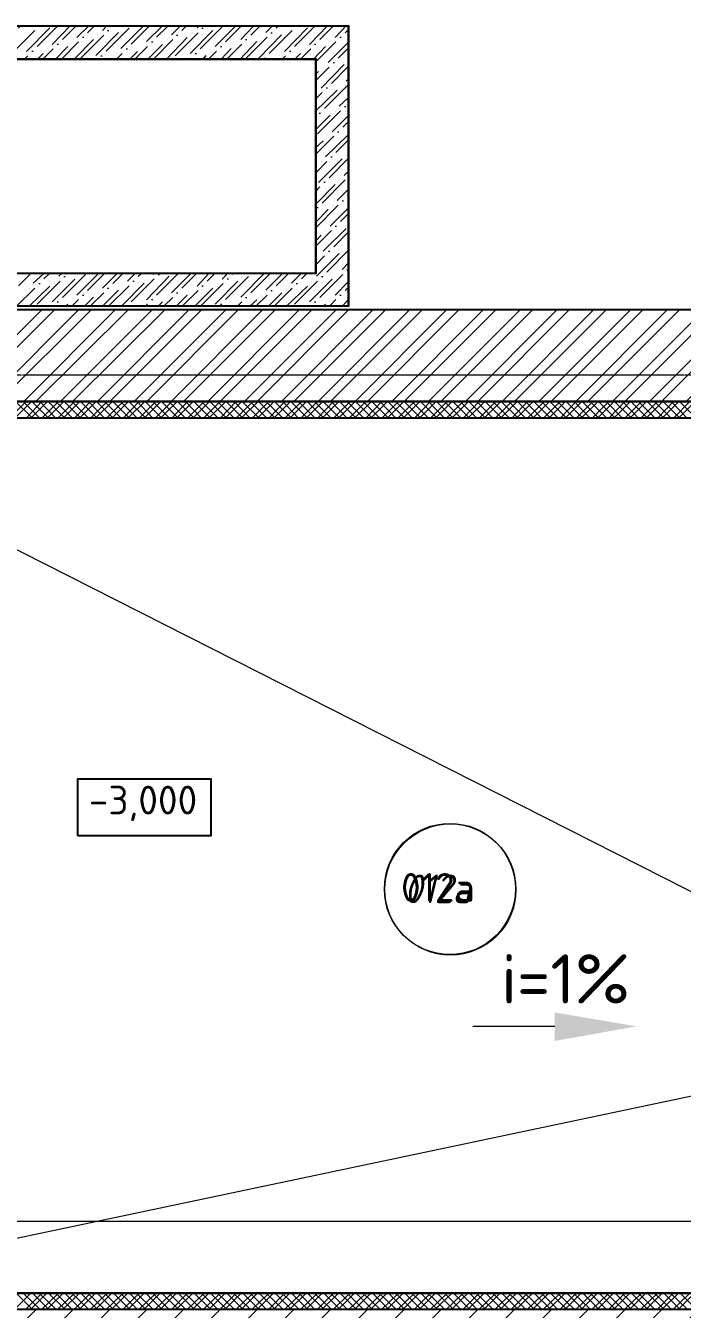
# Model space of a CAD drawing. Header units: millimetres. Extents: x -10178924 to 11692288, y -947381 to 58396.
# Drawn here: x 725809 to 729816, y -786489 to -778661 of the extents above; entities that cross this region are included whole.
import ezdxf

# ---------------------------------------------------------------- set-up
doc = ezdxf.new("R2010")
doc.units = ezdxf.units.MM
doc.linetypes.add('осевая', pattern=[50.8, 31.75, -6.35, 6.35, -6.35])
for name, color, linetype, lineweight in [('PDF _0', 7, 'Continuous', 9), ('PDF _Разрезы', 7, 'Continuous', 9), ('PDF _Текст', 7, 'Continuous', 5), ('Отделка СТЕН', 6, 'Continuous', 13), ('Размеры осевые', 153, 'Continuous', 9), ('Стены.1', 7, 'Continuous', 25), ('ШТРИХОВКА', 252, 'Continuous', 15)]:
    doc.layers.add(name, color=color, linetype=linetype, lineweight=lineweight)
for name, color, linetype in [('PDF _PDF _Марки помещений', 5, 'Continuous'), ('PDF _PDF _Разрезы', 7, 'Continuous'), ('PDF _Марки помещений', 5, 'Continuous'), ('PDF _Отделка СТЕН', 6, 'Continuous'), ('PDF _Стены внутр.1', 7, 'Continuous'), ('PDF _Стены.1', 7, 'Continuous'), ('Стены внутр.1', 7, 'Continuous')]:
    doc.layers.add(name, color=color, linetype=linetype)
for name, color, linetype, true_color in [('PDF _Отметки', 7, 'Continuous', 0x7f9fff), ('PDF _Размеры осевые', 7, 'Continuous', 0x5d6970), ('PDF _штриховка', 7, 'Continuous', 0x95834a)]:
    doc.layers.add(name, color=color, linetype=linetype, true_color=true_color)
doc.styles.add('ISOCPEUR', font='isocpeui.ttf', dxfattribs={"width": 0.9})
doc.styles.add('PDF ISOCPEUR', font='isocpeur.ttf')
doc.styles.add('НТМ', font='isocpeur.ttf')
pattern_1 = [(45, (-17446.33, 108538.816), (-49.39141, 49.39141), []), (135, (-17446.33, 108538.816), (-49.39141, -49.39141), [])]

# ---------------------------------------------------------------- blocks, each defined once
blk = doc.blocks.new('A$C5282721b')
at = {"lineweight": 0, "true_color": 0x000000, "transparency": 33554687}
h = blk.add_hatch(dxfattribs=at)
h.set_pattern_fill('ANSI36', color=18, scale=25)
h.set_pattern_definition([(45, (-72691.17, 279085.83), (42.09495, 154.348152), [198.4375, -39.6875, 0, -39.6875])])
h.paths.add_polyline_path([(5419.328, 2128.057), (1819.923, 2128.057), (1819.923, 418.057), (5420.328, 418.057)])
h.paths.add_polyline_path([(5219.328, 1928.057), (5220.328, 618.057), (2020.923, 618.057), (2019.923, 1928.057)], flags=16)
at = {"layer": 'Отделка СТЕН', "true_color": 0x000000, "transparency": 33554687}
h = blk.add_hatch(dxfattribs=at)
h.set_pattern_fill('ANSI37', color=18, scale=22)
h.set_pattern_definition(pattern_1)
h.paths.add_polyline_path([(9286.923, -261.943), (9286.923, -1261.943), (9386.923, -1261.943), (9386.923, -161.943), (1806.923, -161.943), (1806.923, -261.943)])
h = blk.add_hatch(dxfattribs=at)
h.set_pattern_fill('ANSI37', color=18, scale=22)
h.set_pattern_definition(pattern_1)
h.paths.add_polyline_path([(8216.779, -5598.72), (1806.923, -5598.72), (1806.923, -5698.72), (8216.705, -5698.72)])
at = {"layer": 'ШТРИХОВКА', "ltscale": 100, "true_color": 0x000000, "transparency": 33554687}
h = blk.add_hatch(dxfattribs=at)
h.set_pattern_fill('ANSI31', color=18, scale=50)
h.set_pattern_definition([(45, (-79853.19, 25128.16), (-112.2532, 112.2532), [])])
h.paths.add_polyline_path([(23461.119, -5698.72), (20726.119, -5698.72), (20726.119, -6098.72), (23461.119, -6098.72), (23461.119, -6515.547), (23861.119, -6515.547), (23861.119, -5328.486), (23461.119, -5328.486)], flags=17)
h.paths.add_polyline_path([(17846.22, -11596.906), (8196.095, -11596.906), (8096.091, -11596.906), (5081.5, -11596.906), (5081.5, -12156.906), (17846.22, -12156.906), (17846.22, -11876.906)], flags=17)
h.paths.add_polyline_path([(8216.705, -5698.72), (8216.779, -6098.72), (19406.923, -6098.72), (19406.923, -5698.72)], flags=16)
h.paths.add_polyline_path([(4011.5, -12156.906), (4011.5, -11596.906), (86.923, -11596.906), (86.923, -9009.38), (86.923, -8929.368), (86.923, -6098.72), (3721.276, -6098.72), (3801.387, -6098.72), (9286.442, -6098.72), (9286.779, -5698.72), (86.923, -5698.72), (86.923, -161.943), (23461.119, -161.943), (23461.119, -4567.801), (23861.119, -4567.801), (23861.119, -3119.021), (23861.119, -2969.021), (23861.119, -161.943), (24472.507, -161.943), (29133.626, -161.943), (29283.626, -161.943), (29940.503, -161.943), (29940.503, 398.057), (-473.077, 398.057), (-473.077, -11800), (-473.077, -12156.906), (-0.293, -12156.906)])
h.paths.add_polyline_path([(23861.119, -9596.906), (23461.119, -9596.906), (23461.119, -11596.906), (18816.22, -11596.906), (18816.22, -12156.906), (23301.119, -12156.906), (23301.119, -15862.111), (25035.25, -15862.111), (25595.277, -15862.111), (25744.391, -15862.111), (25744.391, -15302.111), (23861.119, -15302.111), (23861.119, -12066.906)])
h.paths.add_polyline_path([(23461.119, -8546.906), (23861.119, -8546.906), (23861.119, -7571.566), (23461.119, -7571.566)], flags=17)
at = {"color": 18, "lineweight": 0, "ltscale": 100, "true_color": 0x000000, "transparency": 33554687}
for p, q in [((1806.923, -261.943), (8133.325, -3465.61)), ((1806.923, -261.943), (8133.325, -3465.61)), ((1806.923, -5598.72), (8133.325, -4265.61)), ((1806.923, -5598.72), (8133.325, -4265.61))]:
    blk.add_line(p, q, dxfattribs=at)
at = {"layer": 'PDF _Марки помещений', "color": 18, "lineweight": 9, "true_color": 0x000000, "transparency": 33554687}
blk.add_circle((6041.854, -3137.886), 400.064, dxfattribs=at)
at = {"layer": 'PDF _Разрезы', "color": 251, "lineweight": 9, "true_color": 0x636466, "transparency": 33554687}
blk.add_line((6678.975, -3972.751), (6179.438, -3972.751), dxfattribs=at)
at = {"layer": 'PDF _Разрезы', "color": 18, "lineweight": 9, "true_color": 0x000000, "transparency": 33554687}
blk.add_lwpolyline([(-3851.775, -5161.054), (61037.167, -5161.054)], dxfattribs=at)
at = {"layer": 'PDF _Разрезы', "transparency": 33554559}
blk.add_solid([(7178.511, -3972.751), (6678.975, -4061.652), (6678.975, -3888.084)], dxfattribs=at)
at = {"layer": 'Размеры осевые', "color": 251, "linetype": 'осевая', "ltscale": 0.5, "transparency": 33554687}
blk.add_line((-9750, 0), (57900, 0), dxfattribs=at)
at = {"layer": 'Стены внутр.1', "color": 18, "linetype": 'Continuous', "true_color": 0x000000, "transparency": 33554687, "flags": 128}
blk.add_lwpolyline([(8216.779, -5598.72), (1806.923, -5598.72)], dxfattribs=at)
at = {"layer": 'Стены.1', "color": 18, "linetype": 'Continuous', "lineweight": 25, "true_color": 0x000000, "transparency": 33554687, "flags": 128}
for points in [[(1819.923, 2128.057), (5419.828, 2128.057), (5419.828, 418.057), (1819.923, 418.057)], [(2019.923, 1928.057), (5219.828, 1928.057), (5219.828, 618.057), (2019.923, 618.057)]]:
    blk.add_lwpolyline(points, close=True, dxfattribs=at)
at = {"layer": 'Стены.1', "color": 18, "linetype": 'Continuous', "true_color": 0x000000, "transparency": 33554687, "flags": 128}
for points in [[(-473.077, 398.057), (54269.391, 398.057)], [(86.923, -161.943), (53709.391, -161.943)], [(1806.923, -261.943), (9286.923, -261.943)]]:
    blk.add_lwpolyline(points, dxfattribs=at)
at = {"layer": 'PDF _Марки помещений', "color": 18, "lineweight": 9, "true_color": 0x000000, "transparency": 33554687, "insert": (5760.145, -3221.601), "char_height": 175, "attachment_point": 7, "style": 'ISOCPEUR'}
blk.add_mtext('012а', dxfattribs=at)
at = {"layer": 'PDF _Текст', "color": 251, "lineweight": 0, "true_color": 0x636466, "transparency": 33554687, "style": 'НТМ'}
blk.add_text('i=1%%%', height=300, dxfattribs=at).set_placement((6351.795, -3833.289))

msp = doc.modelspace()

# ---------------------------------------------------------------- linework, layer by layer
at = {"layer": 'PDF _0', "lineweight": 0}
for points in [[(725813, -778817.7), (725956.9, -778673.8)], [(725969.6, -778775.4), (726079.7, -778661.1)], [(726122, -778733), (726194, -778661.1)], [(726278.6, -778690.7), (726304, -778661.1)], [(726388.7, -778800.8), (726528.4, -778661.1)], [(726405.6, -778673.8), (726405.6, -778673.8)], [(726545.3, -778758.4), (726642.7, -778661.1)], [(726697.7, -778716.1), (726752.8, -778661.1)], [(726854.4, -778673.8), (726867.1, -778661.1)], [(726964.4, -778788.1), (727091.4, -778661.1)], [(727121.1, -778745.7), (727201.5, -778661.1)], [(727273.5, -778703.4), (727315.8, -778661.1)], [(727387.8, -778817.7), (727527.5, -778673.8)], [(727540.2, -778775.4), (727650.2, -778661.1)], [(727696.8, -778733), (727764.5, -778661.1)], [(725829.9, -778690.7), (725829.9, -778690.7)], [(726105.1, -778864.3), (726223.6, -778745.7)], [(726236.3, -778843.1), (726376, -778703.4)], [(726249, -778716.1), (726249, -778716.1)], [(726668.1, -778864.3), (726795.1, -778733)], [(726672.3, -778745.7), (726672.3, -778745.7)], [(726812, -778830.4), (726951.7, -778690.7)], [(726824.7, -778703.4), (726824.7, -778703.4)], [(727231.1, -778860), (727370.8, -778716.1)], [(727248.1, -778733), (727248.1, -778733)], [(727400.5, -778690.7), (727400.5, -778690.7)], [(725880.7, -778864.3), (725914.6, -778830.4)], [(725940, -778800.8), (725940, -778800.8)], [(725990.8, -778864.3), (726067, -778788.1)], [(726096.6, -778758.4), (726096.6, -778758.4)], [(726363.3, -778830.4), (726363.3, -778830.4)], [(726443.7, -778864.3), (726490.3, -778817.7)], [(726515.7, -778788.1), (726515.7, -778788.1)], [(726553.8, -778864.3), (726642.7, -778775.4)], [(726939, -778817.7), (726939, -778817.7)], [(727002.5, -778864.3), (727061.8, -778800.8)], [(727091.4, -778775.4), (727091.4, -778775.4)], [(727116.8, -778864.3), (727218.4, -778758.4)], [(727451.3, -778864.3), (727485.1, -778830.4)], [(727514.8, -778800.8), (727514.8, -778800.8)], [(727565.6, -778864.3), (727637.5, -778788.1)], [(727654.5, -778885.4), (727777.2, -778762.7)], [(727667.2, -778758.4), (727667.2, -778758.4)], [(726329.4, -778864.3), (726333.7, -778860)], [(726782.4, -778860), (726782.4, -778860)], [(726892.5, -778864.3), (726909.4, -778843.1)], [(727358.2, -778843.1), (727358.2, -778843.1)], [(727612.2, -779042.1), (727751.8, -778898.1)], [(727574, -778961.6), (727595.2, -778940.5)], [(727624.9, -778915.1), (727624.9, -778915.1)], [(727764.6, -778999.7), (727777.3, -778987)], [(727574, -779186), (727709.5, -779054.8)], [(727582.5, -779067.5), (727582.5, -779067.5)], [(727739.2, -779025.1), (727739.2, -779025.1)], [(727722.2, -779152.1), (727777.3, -779101.3)], [(727574, -779300.3), (727667.2, -779207.2)], [(727679.9, -779308.8), (727777.2, -779211.4)], [(727696.8, -779181.8), (727696.8, -779181.8)], [(727574, -779410.4), (727624.8, -779363.8)], [(727637.6, -779461.2), (727777.2, -779325.7)], [(727654.5, -779334.2), (727654.5, -779334.2)], [(727764.6, -779448.5), (727764.6, -779448.5)], [(727578.3, -779524.7), (727582.5, -779516.2)], [(727595.2, -779617.8), (727739.1, -779473.9)], [(727612.2, -779490.8), (727612.2, -779490.8)], [(727722.2, -779600.9), (727722.2, -779600.9)], [(727751.9, -779575.5), (727777.3, -779550.1)], [(727578.3, -779749), (727696.8, -779630.5)], [(727709.5, -779727.9), (727777.3, -779660.1)], [(727667.2, -779884.5), (727777.3, -779774.4)], [(727679.9, -779757.5), (727679.9, -779757.5)], [(727578.3, -779859.1), (727654.5, -779782.9)], [(727624.9, -780036.9), (727764.6, -779897.2)], [(727637.6, -779909.9), (727637.6, -779909.9)], [(727578.3, -779973.4), (727612.2, -779939.5)], [(727582.5, -780189.3), (727722.2, -780049.6)], [(727595.2, -780066.5), (727595.2, -780066.5)], [(727751.9, -780024.2), (727751.9, -780024.2)], [(727739.2, -780147), (727777.3, -780108.9)], [(725855.3, -780231.6), (725918.8, -780172.4)], [(725969.6, -780345.9), (726109.3, -780206.2)], [(725982.3, -780218.9), (725982.3, -780218.9)], [(726011.9, -780189.3), (726028.9, -780172.4)], [(726122, -780303.6), (726253.2, -780172.4)], [(726138.9, -780176.6), (726138.9, -780176.6)], [(726278.6, -780261.3), (726367.5, -780172.4)], [(726392.9, -780371.3), (726532.6, -780231.6)], [(726431, -780218.9), (726477.6, -780172.4)], [(726545.3, -780333.2), (726685, -780189.3)], [(726558, -780206.2), (726558, -780206.2)], [(726587.7, -780176.6), (726591.9, -780172.4)], [(726697.7, -780290.9), (726816.3, -780172.4)], [(726854.4, -780248.6), (726926.3, -780172.4)], [(726964.4, -780358.6), (727104.1, -780218.9)], [(726981.4, -780231.6), (726981.4, -780231.6)], [(727006.8, -780206.2), (727040.6, -780172.4)], [(727121.1, -780316.3), (727260.8, -780176.6)], [(727133.8, -780189.3), (727133.8, -780189.3)], [(727273.5, -780274), (727375.1, -780172.4)], [(727430.1, -780231.6), (727489.4, -780172.4)], [(727540.2, -780345.9), (727679.9, -780206.2)], [(727552.9, -780218.9), (727552.9, -780218.9)], [(727696.8, -780303.6), (727777.2, -780223.2)], [(727709.5, -780176.6), (727709.5, -780176.6)], [(725829.9, -780371.3), (725956.9, -780248.6)], [(725829.9, -780261.3), (725829.9, -780261.3)], [(726168.6, -780371.3), (726223.6, -780316.3)], [(726249, -780290.9), (726249, -780290.9)], [(726278.6, -780371.3), (726376, -780274)], [(726405.6, -780248.6), (726405.6, -780248.6)], [(726672.3, -780316.3), (726672.3, -780316.3)], [(726727.4, -780371.3), (726795.1, -780303.6)], [(726824.7, -780274), (726824.7, -780274)], [(726841.7, -780371.3), (726951.7, -780261.3)], [(727248.1, -780303.6), (727248.1, -780303.6)], [(727290.4, -780371.3), (727370.9, -780290.9)], [(727400.5, -780371.3), (727527.5, -780248.6)], [(727400.5, -780261.3), (727400.5, -780261.3)], [(726054.3, -780371.3), (726067, -780358.6)], [(726096.6, -780333.2), (726096.6, -780333.2)], [(726515.7, -780358.6), (726515.7, -780358.6)], [(726617.3, -780371.3), (726642.7, -780345.9)], [(727091.4, -780345.9), (727091.4, -780345.9)], [(727176.1, -780371.3), (727218.4, -780333.2)], [(727624.9, -780371.3), (727637.6, -780358.6)], [(727667.2, -780333.2), (727667.2, -780333.2)], [(727739.2, -780371.3), (727777.3, -780333.2)]]:
    msp.add_lwpolyline(points, dxfattribs=at)
at = {"layer": 'PDF _PDF _Марки помещений', "lineweight": 9}
msp.add_circle((728397.5, -783925.3), 400, dxfattribs=at)
at = {"layer": 'PDF _PDF _Разрезы', "lineweight": 9}
msp.add_lwpolyline([(718506.2, -785950.9), (783388.3, -785950.9)], dxfattribs=at)
at = {"layer": 'PDF _Отделка СТЕН', "lineweight": 13}
for points in [[(725711.4, -781052.9), (725813, -780951.3)], [(725893.4, -781052.9), (725791.8, -780951.3)], [(725813, -781052.9), (725910.3, -780951.3)], [(725990.8, -781052.9), (725893.4, -780951.3)], [(725910.3, -781052.9), (726011.9, -780951.3)], [(726092.4, -781052.9), (725990.8, -780951.3)], [(726007.7, -781052.9), (726109.3, -780951.3)], [(726189.7, -781052.9), (726088.1, -780951.3)], [(726109.3, -781052.9), (726206.7, -780951.3)], [(726287.1, -781052.9), (726189.7, -780951.3)], [(726206.7, -781052.9), (726308.3, -780951.3)], [(726388.7, -781052.9), (726287.1, -780951.3)], [(726304, -781052.9), (726405.6, -780951.3)], [(726486.1, -781052.9), (726384.5, -780951.3)], [(726405.6, -781052.9), (726503, -780951.3)], [(726583.4, -781052.9), (726486.1, -780951.3)], [(726503, -781052.9), (726604.6, -780951.3)], [(726685, -781052.9), (726583.4, -780951.3)], [(726600.4, -781052.9), (726702, -780951.3)], [(726782.4, -781052.9), (726680.8, -780951.3)], [(726702, -781052.9), (726799.3, -780951.3)], [(726879.8, -781052.9), (726782.4, -780951.3)], [(726799.3, -781052.9), (726900.9, -780951.3)], [(726981.4, -781052.9), (726879.8, -780951.3)], [(726896.7, -781052.9), (726998.3, -780951.3)], [(727078.8, -781052.9), (726977.2, -780951.3)], [(726998.3, -781052.9), (727095.7, -780951.3)], [(727176.1, -781052.9), (727078.7, -780951.3)], [(727095.7, -781052.9), (727197.3, -780951.3)], [(727277.7, -781052.9), (727176.1, -780951.3)], [(727193.1, -781052.9), (727294.7, -780951.3)], [(727375.1, -781052.9), (727273.5, -780951.3)], [(727294.7, -781052.9), (727392, -780951.3)], [(727472.5, -781052.9), (727375.1, -780951.3)], [(727392, -781052.9), (727493.6, -780951.3)], [(727574, -781052.9), (727472.5, -780951.3)], [(727489.4, -781052.9), (727591, -780951.3)], [(727671.4, -781052.9), (727569.8, -780951.3)], [(727591, -781052.9), (727688.3, -780951.3)], [(727768.8, -781052.9), (727671.4, -780951.3)], [(727688.3, -781052.9), (727789.9, -780951.3)], [(727870.4, -781052.9), (727768.8, -780951.3)], [(727785.7, -781052.9), (727887.3, -780951.3)], [(727967.8, -781052.9), (727866.2, -780951.3)], [(727887.3, -781052.9), (727984.7, -780951.3)], [(728065.1, -781052.9), (727967.8, -780951.3)], [(727984.7, -781052.9), (728086.3, -780951.3)], [(728166.7, -781052.9), (728065.1, -780951.3)], [(728082.1, -781052.9), (728183.7, -780951.3)], [(728264.1, -781052.9), (728162.5, -780951.3)], [(728183.7, -781052.9), (728281, -780951.3)], [(728361.5, -781052.9), (728264.1, -780951.3)], [(728281, -781052.9), (728382.6, -780951.3)], [(728463.1, -781052.9), (728361.5, -780951.3)], [(728378.4, -781052.9), (728480, -780951.3)], [(728560.4, -781052.9), (728458.8, -780951.3)], [(728480, -781052.9), (728577.4, -780951.3)], [(728657.8, -781052.9), (728560.4, -780951.3)], [(728577.4, -781052.9), (728679, -780951.3)], [(728759.4, -781052.9), (728657.8, -780951.3)], [(728674.7, -781052.9), (728776.3, -780951.3)], [(728856.8, -781052.9), (728755.2, -780951.3)], [(728776.3, -781052.9), (728873.7, -780951.3)], [(728954.1, -781052.9), (728856.8, -780951.3)], [(728873.7, -781052.9), (728975.3, -780951.3)], [(729055.7, -781052.9), (728954.1, -780951.3)], [(728971.1, -781052.9), (729072.7, -780951.3)], [(729153.1, -781052.9), (729051.5, -780951.3)], [(729072.7, -781052.9), (729170, -780951.3)], [(729250.5, -781052.9), (729153.1, -780951.3)], [(729170, -781052.9), (729271.6, -780951.3)], [(729352.1, -781052.9), (729250.5, -780951.3)], [(729267.4, -781052.9), (729369, -780951.3)], [(729449.4, -781052.9), (729347.8, -780951.3)], [(729369, -781052.9), (729466.4, -780951.3)], [(729546.8, -781052.9), (729449.4, -780951.3)], [(729466.4, -781052.9), (729568, -780951.3)], [(729648.4, -781052.9), (729546.8, -780951.3)], [(729563.7, -781052.9), (729665.3, -780951.3)], [(729745.8, -781052.9), (729644.2, -780951.3)], [(729665.3, -781052.9), (729762.7, -780951.3)], [(729843.1, -781052.9), (729745.8, -780951.3)], [(729762.7, -781052.9), (729864.3, -780951.3)], [(725897.6, -786488.6), (725796, -786391.2)], [(725808.7, -786488.6), (725906.1, -786391.2)], [(725995, -786488.6), (725893.4, -786391.2)], [(725906.1, -786488.6), (726007.7, -786391.2)], [(726092.4, -786488.6), (725995, -786391.2)], [(726003.5, -786488.6), (726105.1, -786391.2)], [(726194, -786488.6), (726092.4, -786391.2)], [(726105.1, -786488.6), (726202.4, -786391.2)], [(726291.3, -786488.6), (726189.7, -786391.2)], [(726202.4, -786488.6), (726304, -786391.2)], [(726388.7, -786488.6), (726291.3, -786391.2)], [(726299.8, -786488.6), (726401.4, -786391.2)], [(726490.3, -786488.6), (726388.7, -786391.2)], [(726401.4, -786488.6), (726498.8, -786391.2)], [(726587.7, -786488.6), (726486.1, -786391.2)], [(726498.8, -786488.6), (726600.4, -786391.2)], [(726685, -786488.6), (726587.7, -786391.2)], [(726596.1, -786488.6), (726697.7, -786391.2)], [(726786.6, -786488.6), (726685.1, -786391.2)], [(726697.7, -786488.6), (726795.1, -786391.2)], [(726884, -786488.6), (726782.4, -786391.2)], [(726795.1, -786488.6), (726896.7, -786391.2)], [(726981.4, -786488.6), (726884, -786391.2)], [(726892.5, -786488.6), (726994.1, -786391.2)], [(727083, -786488.6), (726981.4, -786391.2)], [(726994.1, -786488.6), (727091.4, -786391.2)], [(727180.3, -786488.6), (727078.8, -786391.2)], [(727091.4, -786488.6), (727193, -786391.2)], [(727277.7, -786488.6), (727180.4, -786391.2)], [(727188.8, -786488.6), (727290.4, -786391.2)], [(727379.3, -786488.6), (727277.7, -786391.2)], [(727290.4, -786488.6), (727387.8, -786391.2)], [(727476.7, -786488.6), (727375.1, -786391.2)], [(727387.8, -786488.6), (727489.4, -786391.2)], [(727574, -786488.6), (727476.7, -786391.2)], [(727485.1, -786488.6), (727586.7, -786391.2)], [(727675.7, -786488.6), (727574.1, -786391.2)], [(727586.8, -786488.6), (727684.1, -786391.2)], [(727773, -786488.6), (727671.4, -786391.2)], [(727684.1, -786488.6), (727785.7, -786391.2)], [(727870.4, -786488.6), (727773, -786391.2)], [(727781.5, -786488.6), (727883.1, -786391.2)], [(727972, -786488.6), (727870.4, -786391.2)], [(727883.1, -786488.6), (727980.4, -786391.2)], [(728069.4, -786488.6), (727967.8, -786391.2)], [(727980.5, -786488.6), (728082, -786391.2)], [(728166.7, -786488.6), (728069.4, -786391.2)], [(728077.8, -786488.6), (728179.4, -786391.2)], [(728268.3, -786488.6), (728166.7, -786391.2)], [(728179.4, -786488.6), (728276.8, -786391.2)], [(728365.7, -786488.6), (728264.1, -786391.2)], [(728276.8, -786488.6), (728378.4, -786391.2)], [(728463.1, -786488.6), (728365.7, -786391.2)], [(728374.2, -786488.6), (728475.8, -786391.2)], [(728564.7, -786488.6), (728463.1, -786391.2)], [(728475.8, -786488.6), (728573.1, -786391.2)], [(728662, -786488.6), (728560.4, -786391.2)], [(728573.1, -786488.6), (728674.7, -786391.2)], [(728759.4, -786488.6), (728662, -786391.2)], [(728670.5, -786488.6), (728772.1, -786391.2)], [(728861, -786488.6), (728759.4, -786391.2)], [(728772.1, -786488.6), (728869.5, -786391.2)], [(728958.4, -786488.6), (728856.8, -786391.2)], [(728869.5, -786488.6), (728971.1, -786391.2)], [(729055.7, -786488.6), (728958.4, -786391.2)], [(728966.8, -786488.6), (729068.4, -786391.2)], [(729157.3, -786488.6), (729055.7, -786391.2)], [(729068.4, -786488.6), (729165.8, -786391.2)], [(729254.7, -786488.6), (729153.1, -786391.2)], [(729165.8, -786488.6), (729267.4, -786391.2)], [(729352.1, -786488.6), (729254.7, -786391.2)], [(729263.2, -786488.6), (729364.8, -786391.2)], [(729453.7, -786488.6), (729352.1, -786391.2)], [(729364.8, -786488.6), (729462.1, -786391.2)], [(729551, -786488.6), (729449.4, -786391.2)], [(729462.1, -786488.6), (729563.7, -786391.2)], [(729648.4, -786488.6), (729551, -786391.2)], [(729559.5, -786488.6), (729661.1, -786391.2)], [(729750, -786488.6), (729648.4, -786391.2)], [(729661.1, -786488.6), (729758.5, -786391.2)], [(729847.4, -786488.6), (729745.8, -786391.2)], [(729758.5, -786488.6), (729860.1, -786391.2)]]:
    msp.add_lwpolyline(points, dxfattribs=at)
at = {"layer": 'PDF _Отметки', "lineweight": 25}
msp.add_lwpolyline([(726126.2, -783601.4), (726126.2, -783254.3), (726939, -783254.3), (726939, -783601.4)], close=True, dxfattribs=at)
at = {"layer": 'PDF _Размеры осевые', "lineweight": 9}
for points in [[(725813, -780790.4), (725825.7, -780790.4)], [(725829.9, -780790.4), (725834.1, -780790.4)], [(725838.4, -780790.4), (725851.1, -780790.4)], [(725855.3, -780790.4), (725859.5, -780790.4)], [(725863.8, -780790.4), (725876.5, -780790.4)], [(725880.7, -780790.4), (725884.9, -780790.4)], [(725889.2, -780790.4), (725901.9, -780790.4)], [(725906.1, -780790.4), (725910.3, -780790.4)], [(725914.6, -780790.4), (725927.3, -780790.4)], [(725931.5, -780790.4), (725935.7, -780790.4)], [(725940, -780790.4), (725952.7, -780790.4)], [(725956.9, -780790.4), (725961.1, -780790.4)], [(725965.4, -780790.4), (725978.1, -780790.4)], [(725982.3, -780790.4), (725986.5, -780790.4)], [(725990.8, -780790.4), (726003.5, -780790.4)], [(726007.7, -780790.4), (726011.9, -780790.4)], [(726016.2, -780790.4), (726028.9, -780790.4)], [(726033.1, -780790.4), (726037.3, -780790.4)], [(726041.6, -780790.4), (726054.3, -780790.4)], [(726058.5, -780790.4), (726062.7, -780790.4)], [(726067, -780790.4), (726079.7, -780790.4)], [(726083.9, -780790.4), (726088.1, -780790.4)], [(726092.4, -780790.4), (726105.1, -780790.4)], [(726109.3, -780790.4), (726113.5, -780790.4)], [(726117.8, -780790.4), (726130.5, -780790.4)], [(726134.7, -780790.4), (726138.9, -780790.4)], [(726143.2, -780790.4), (726155.9, -780790.4)], [(726160.1, -780790.4), (726164.3, -780790.4)], [(726168.6, -780790.4), (726181.3, -780790.4)], [(726185.5, -780790.4), (726189.7, -780790.4)], [(726194, -780790.4), (726206.7, -780790.4)], [(726210.9, -780790.4), (726215.1, -780790.4)], [(726219.4, -780790.4), (726232.1, -780790.4)], [(726236.3, -780790.4), (726240.5, -780790.4)], [(726244.8, -780790.4), (726257.5, -780790.4)], [(726261.7, -780790.4), (726265.9, -780790.4)], [(726270.2, -780790.4), (726282.9, -780790.4)], [(726287.1, -780790.4), (726291.3, -780790.4)], [(726295.6, -780790.4), (726308.3, -780790.4)], [(726312.5, -780790.4), (726316.7, -780790.4)], [(726321, -780790.4), (726333.7, -780790.4)], [(726337.9, -780790.4), (726342.1, -780790.4)], [(726346.4, -780790.4), (726359.1, -780790.4)], [(726363.3, -780790.4), (726367.5, -780790.4)], [(726371.8, -780790.4), (726384.5, -780790.4)], [(726388.7, -780790.4), (726392.9, -780790.4)], [(726397.2, -780790.4), (726409.9, -780790.4)], [(726414.1, -780790.4), (726418.3, -780790.4)], [(726422.6, -780790.4), (726435.3, -780790.4)], [(726439.5, -780790.4), (726443.7, -780790.4)], [(726448, -780790.4), (726460.7, -780790.4)], [(726464.9, -780790.4), (726469.1, -780790.4)], [(726473.4, -780790.4), (726486.1, -780790.4)], [(726490.3, -780790.4), (726494.5, -780790.4)], [(726498.8, -780790.4), (726511.5, -780790.4)], [(726515.7, -780790.4), (726519.9, -780790.4)], [(726524.2, -780790.4), (726536.9, -780790.4)], [(726541.1, -780790.4), (726545.3, -780790.4)], [(726549.6, -780790.4), (726562.3, -780790.4)], [(726566.5, -780790.4), (726570.7, -780790.4)], [(726575, -780790.4), (726587.7, -780790.4)], [(726591.9, -780790.4), (726596.1, -780790.4)], [(726600.4, -780790.4), (726613.1, -780790.4)], [(726617.3, -780790.4), (726621.5, -780790.4)], [(726625.8, -780790.4), (726638.5, -780790.4)], [(726642.7, -780790.4), (726646.9, -780790.4)], [(726651.2, -780790.4), (726663.9, -780790.4)], [(726668.1, -780790.4), (726672.3, -780790.4)], [(726676.6, -780790.4), (726689.3, -780790.4)], [(726693.5, -780790.4), (726697.7, -780790.4)], [(726702, -780790.4), (726714.7, -780790.4)], [(726718.9, -780790.4), (726723.1, -780790.4)], [(726727.4, -780790.4), (726740.1, -780790.4)], [(726744.3, -780790.4), (726748.5, -780790.4)], [(726752.8, -780790.4), (726765.5, -780790.4)], [(726769.7, -780790.4), (726774, -780790.4)], [(726778.2, -780790.4), (726790.9, -780790.4)], [(726795.1, -780790.4), (726799.3, -780790.4)], [(726803.6, -780790.4), (726816.3, -780790.4)], [(726820.5, -780790.4), (726824.7, -780790.4)], [(726829, -780790.4), (726841.7, -780790.4)], [(726845.9, -780790.4), (726850.1, -780790.4)], [(726854.4, -780790.4), (726867.1, -780790.4)], [(726871.3, -780790.4), (726875.5, -780790.4)], [(726879.8, -780790.4), (726892.5, -780790.4)], [(726896.7, -780790.4), (726900.9, -780790.4)], [(726905.2, -780790.4), (726917.9, -780790.4)], [(726922.1, -780790.4), (726926.3, -780790.4)], [(726930.6, -780790.4), (726943.3, -780790.4)], [(726947.5, -780790.4), (726951.7, -780790.4)], [(726956, -780790.4), (726968.7, -780790.4)], [(726972.9, -780790.4), (726977.2, -780790.4)], [(726981.4, -780790.4), (726994.1, -780790.4)], [(726998.3, -780790.4), (727002.6, -780790.4)], [(727006.8, -780790.4), (727019.5, -780790.4)], [(727023.7, -780790.4), (727028, -780790.4)], [(727032.2, -780790.4), (727044.9, -780790.4)], [(727049.1, -780790.4), (727053.3, -780790.4)], [(727057.6, -780790.4), (727070.3, -780790.4)], [(727074.5, -780790.4), (727078.7, -780790.4)], [(727083, -780790.4), (727095.7, -780790.4)], [(727099.9, -780790.4), (727104.1, -780790.4)], [(727108.4, -780790.4), (727121.1, -780790.4)], [(727125.3, -780790.4), (727129.5, -780790.4)], [(727133.8, -780790.4), (727146.5, -780790.4)], [(727150.7, -780790.4), (727154.9, -780790.4)], [(727159.2, -780790.4), (727171.9, -780790.4)], [(727176.1, -780790.4), (727180.3, -780790.4)], [(727184.6, -780790.4), (727197.3, -780790.4)], [(727201.5, -780790.4), (727205.8, -780790.4)], [(727210, -780790.4), (727222.7, -780790.4)], [(727226.9, -780790.4), (727231.2, -780790.4)], [(727235.4, -780790.4), (727248.1, -780790.4)], [(727252.3, -780790.4), (727256.6, -780790.4)], [(727260.8, -780790.4), (727273.5, -780790.4)], [(727277.7, -780790.4), (727282, -780790.4)], [(727286.2, -780790.4), (727298.9, -780790.4)], [(727303.1, -780790.4), (727307.3, -780790.4)], [(727311.6, -780790.4), (727324.3, -780790.4)], [(727328.5, -780790.4), (727332.7, -780790.4)], [(727337, -780790.4), (727349.7, -780790.4)], [(727353.9, -780790.4), (727358.1, -780790.4)], [(727362.4, -780790.4), (727375.1, -780790.4)], [(727379.3, -780790.4), (727383.5, -780790.4)], [(727387.8, -780790.4), (727400.5, -780790.4)], [(727404.7, -780790.4), (727409, -780790.4)], [(727413.2, -780790.4), (727425.9, -780790.4)], [(727430.1, -780790.4), (727434.4, -780790.4)], [(727438.6, -780790.4), (727451.3, -780790.4)], [(727455.5, -780790.4), (727459.8, -780790.4)], [(727464, -780790.4), (727476.7, -780790.4)], [(727480.9, -780790.4), (727485.2, -780790.4)], [(727489.4, -780790.4), (727502.1, -780790.4)], [(727506.3, -780790.4), (727510.6, -780790.4)], [(727514.8, -780790.4), (727527.5, -780790.4)], [(727531.7, -780790.4), (727536, -780790.4)], [(727540.2, -780790.4), (727552.9, -780790.4)], [(727557.1, -780790.4), (727561.3, -780790.4)], [(727565.6, -780790.4), (727578.3, -780790.4)], [(727582.5, -780790.4), (727586.7, -780790.4)], [(727591, -780790.4), (727603.7, -780790.4)], [(727607.9, -780790.4), (727612.2, -780790.4)], [(727616.4, -780790.4), (727629.1, -780790.4)], [(727633.3, -780790.4), (727637.6, -780790.4)], [(727641.8, -780790.4), (727654.5, -780790.4)], [(727658.7, -780790.4), (727663, -780790.4)], [(727667.2, -780790.4), (727679.9, -780790.4)], [(727684.1, -780790.4), (727688.4, -780790.4)], [(727692.6, -780790.4), (727705.3, -780790.4)], [(727709.5, -780790.4), (727713.8, -780790.4)], [(727718, -780790.4), (727730.7, -780790.4)], [(727734.9, -780790.4), (727739.2, -780790.4)], [(727743.4, -780790.4), (727756.1, -780790.4)], [(727760.3, -780790.4), (727764.6, -780790.4)], [(727768.8, -780790.4), (727781.5, -780790.4)], [(727785.7, -780790.4), (727790, -780790.4)], [(727794.2, -780790.4), (727806.9, -780790.4)], [(727811.1, -780790.4), (727815.3, -780790.4)], [(727819.6, -780790.4), (727832.3, -780790.4)], [(727836.5, -780790.4), (727840.8, -780790.4)], [(727845, -780790.4), (727857.7, -780790.4)], [(727861.9, -780790.4), (727866.2, -780790.4)], [(727870.4, -780790.4), (727883.1, -780790.4)], [(727887.3, -780790.4), (727891.6, -780790.4)], [(727895.8, -780790.4), (727908.5, -780790.4)], [(727912.7, -780790.4), (727917, -780790.4)], [(727921.2, -780790.4), (727933.9, -780790.4)], [(727938.1, -780790.4), (727942.4, -780790.4)], [(727946.6, -780790.4), (727959.3, -780790.4)], [(727963.5, -780790.4), (727967.8, -780790.4)], [(727972, -780790.4), (727984.7, -780790.4)], [(727988.9, -780790.4), (727993.2, -780790.4)], [(727997.4, -780790.4), (728010.1, -780790.4)], [(728014.3, -780790.4), (728018.6, -780790.4)], [(728022.8, -780790.4), (728035.5, -780790.4)], [(728039.7, -780790.4), (728044, -780790.4)], [(728048.2, -780790.4), (728060.9, -780790.4)], [(728065.1, -780790.4), (728069.4, -780790.4)], [(728073.6, -780790.4), (728086.3, -780790.4)], [(728090.5, -780790.4), (728094.8, -780790.4)], [(728099, -780790.4), (728111.7, -780790.4)], [(728115.9, -780790.4), (728120.2, -780790.4)], [(728124.4, -780790.4), (728137.1, -780790.4)], [(728141.3, -780790.4), (728145.6, -780790.4)], [(728149.8, -780790.4), (728162.5, -780790.4)], [(728166.7, -780790.4), (728171, -780790.4)], [(728175.2, -780790.4), (728187.9, -780790.4)], [(728192.1, -780790.4), (728196.4, -780790.4)], [(728200.6, -780790.4), (728213.3, -780790.4)], [(728217.5, -780790.4), (728221.8, -780790.4)], [(728226, -780790.4), (728238.7, -780790.4)], [(728242.9, -780790.4), (728247.2, -780790.4)], [(728251.4, -780790.4), (728264.1, -780790.4)], [(728268.3, -780790.4), (728272.6, -780790.4)], [(728276.8, -780790.4), (728289.5, -780790.4)], [(728293.7, -780790.4), (728298, -780790.4)], [(728302.2, -780790.4), (728314.9, -780790.4)], [(728319.1, -780790.4), (728323.4, -780790.4)], [(728327.6, -780790.4), (728340.3, -780790.4)], [(728344.5, -780790.4), (728348.8, -780790.4)], [(728353, -780790.4), (728365.7, -780790.4)], [(728369.9, -780790.4), (728374.2, -780790.4)], [(728378.4, -780790.4), (728391.1, -780790.4)], [(728395.3, -780790.4), (728399.6, -780790.4)], [(728403.8, -780790.4), (728416.5, -780790.4)], [(728420.7, -780790.4), (728425, -780790.4)], [(728429.2, -780790.4), (728441.9, -780790.4)], [(728446.1, -780790.4), (728450.4, -780790.4)], [(728454.6, -780790.4), (728467.3, -780790.4)], [(728471.5, -780790.4), (728475.8, -780790.4)], [(728480, -780790.4), (728492.7, -780790.4)], [(728496.9, -780790.4), (728501.2, -780790.4)], [(728505.4, -780790.4), (728518.1, -780790.4)], [(728522.3, -780790.4), (728526.6, -780790.4)], [(728530.8, -780790.4), (728543.5, -780790.4)], [(728547.7, -780790.4), (728552, -780790.4)], [(728556.2, -780790.4), (728568.9, -780790.4)], [(728573.1, -780790.4), (728577.4, -780790.4)], [(728581.6, -780790.4), (728594.3, -780790.4)], [(728598.5, -780790.4), (728602.8, -780790.4)], [(728607, -780790.4), (728619.7, -780790.4)], [(728623.9, -780790.4), (728628.2, -780790.4)], [(728632.4, -780790.4), (728645.1, -780790.4)], [(728649.3, -780790.4), (728653.6, -780790.4)], [(728657.8, -780790.4), (728670.5, -780790.4)], [(728674.7, -780790.4), (728679, -780790.4)], [(728683.2, -780790.4), (728695.9, -780790.4)], [(728700.1, -780790.4), (728704.4, -780790.4)], [(728708.6, -780790.4), (728721.3, -780790.4)], [(728725.5, -780790.4), (728729.8, -780790.4)], [(728734, -780790.4), (728746.7, -780790.4)], [(728750.9, -780790.4), (728755.2, -780790.4)], [(728759.4, -780790.4), (728772.1, -780790.4)], [(728776.3, -780790.4), (728780.6, -780790.4)], [(728784.8, -780790.4), (728797.5, -780790.4)], [(728801.7, -780790.4), (728806, -780790.4)], [(728810.2, -780790.4), (728822.9, -780790.4)], [(728827.1, -780790.4), (728831.4, -780790.4)], [(728835.6, -780790.4), (728848.3, -780790.4)], [(728852.5, -780790.4), (728856.8, -780790.4)], [(728861, -780790.4), (728873.7, -780790.4)], [(728877.9, -780790.4), (728882.2, -780790.4)], [(728886.4, -780790.4), (728899.1, -780790.4)], [(728903.3, -780790.4), (728907.6, -780790.4)], [(728911.8, -780790.4), (728924.5, -780790.4)], [(728928.7, -780790.4), (728933, -780790.4)], [(728937.2, -780790.4), (728949.9, -780790.4)], [(728954.1, -780790.4), (728958.4, -780790.4)], [(728962.6, -780790.4), (728975.3, -780790.4)], [(728979.5, -780790.4), (728983.8, -780790.4)], [(728988, -780790.4), (729000.7, -780790.4)], [(729004.9, -780790.4), (729009.2, -780790.4)], [(729013.4, -780790.4), (729026.1, -780790.4)], [(729030.3, -780790.4), (729034.6, -780790.4)], [(729038.8, -780790.4), (729051.5, -780790.4)], [(729055.7, -780790.4), (729060, -780790.4)], [(729064.2, -780790.4), (729076.9, -780790.4)], [(729081.1, -780790.4), (729085.4, -780790.4)], [(729089.6, -780790.4), (729102.3, -780790.4)], [(729106.5, -780790.4), (729110.8, -780790.4)], [(729115, -780790.4), (729127.7, -780790.4)], [(729131.9, -780790.4), (729136.2, -780790.4)], [(729140.4, -780790.4), (729153.1, -780790.4)], [(729157.3, -780790.4), (729161.6, -780790.4)], [(729165.8, -780790.4), (729178.5, -780790.4)], [(729182.7, -780790.4), (729187, -780790.4)], [(729191.2, -780790.4), (729203.9, -780790.4)], [(729208.1, -780790.4), (729212.4, -780790.4)], [(729216.6, -780790.4), (729229.3, -780790.4)], [(729233.5, -780790.4), (729237.8, -780790.4)], [(729242, -780790.4), (729254.7, -780790.4)], [(729258.9, -780790.4), (729263.2, -780790.4)], [(729267.4, -780790.4), (729280.1, -780790.4)], [(729284.3, -780790.4), (729288.6, -780790.4)], [(729292.8, -780790.4), (729305.5, -780790.4)], [(729309.7, -780790.4), (729314, -780790.4)], [(729318.2, -780790.4), (729330.9, -780790.4)], [(729335.1, -780790.4), (729339.4, -780790.4)], [(729343.6, -780790.4), (729356.3, -780790.4)], [(729360.5, -780790.4), (729364.8, -780790.4)], [(729369, -780790.4), (729381.7, -780790.4)], [(729385.9, -780790.4), (729390.2, -780790.4)], [(729394.4, -780790.4), (729407.1, -780790.4)], [(729411.3, -780790.4), (729415.6, -780790.4)], [(729419.8, -780790.4), (729432.5, -780790.4)], [(729436.7, -780790.4), (729441, -780790.4)], [(729445.2, -780790.4), (729457.9, -780790.4)], [(729462.1, -780790.4), (729466.4, -780790.4)], [(729470.6, -780790.4), (729483.3, -780790.4)], [(729487.5, -780790.4), (729491.8, -780790.4)], [(729496, -780790.4), (729508.7, -780790.4)], [(729512.9, -780790.4), (729517.2, -780790.4)], [(729521.4, -780790.4), (729534.1, -780790.4)], [(729538.3, -780790.4), (729542.6, -780790.4)], [(729546.8, -780790.4), (729559.5, -780790.4)], [(729563.7, -780790.4), (729568, -780790.4)], [(729572.2, -780790.4), (729584.9, -780790.4)], [(729589.1, -780790.4), (729593.4, -780790.4)], [(729597.6, -780790.4), (729610.3, -780790.4)], [(729614.5, -780790.4), (729618.8, -780790.4)], [(729623, -780790.4), (729635.7, -780790.4)], [(729639.9, -780790.4), (729644.2, -780790.4)], [(729648.4, -780790.4), (729661.1, -780790.4)], [(729665.3, -780790.4), (729669.6, -780790.4)], [(729673.8, -780790.4), (729686.5, -780790.4)], [(729690.7, -780790.4), (729695, -780790.4)], [(729699.2, -780790.4), (729711.9, -780790.4)], [(729716.1, -780790.4), (729720.4, -780790.4)], [(729724.6, -780790.4), (729737.3, -780790.4)], [(729741.5, -780790.4), (729745.8, -780790.4)], [(729750, -780790.4), (729762.7, -780790.4)], [(729766.9, -780790.4), (729771.2, -780790.4)], [(729775.4, -780790.4), (729788.1, -780790.4)], [(729792.3, -780790.4), (729796.6, -780790.4)], [(729800.8, -780790.4), (729813.5, -780790.4)]]:
    msp.add_lwpolyline(points, dxfattribs=at)
at = {"layer": 'PDF _Стены внутр.1', "lineweight": 25}
for points in [[(730571.3, -786391.2), (724162.2, -786391.2)], [(730571.3, -786488.6), (722443.6, -786488.6)]]:
    msp.add_lwpolyline(points, dxfattribs=at)
at = {"layer": 'PDF _Стены.1', "lineweight": 25}
for points in [[(724174.7, -778661.1), (727777.1, -778661.1), (727777.1, -780371.3), (724174.7, -780371.3)], [(724377.9, -778864.3), (727578.2, -778864.3), (727578.2, -780172.3), (724377.9, -780172.3)]]:
    msp.add_lwpolyline(points, close=True, dxfattribs=at)
for points in [[(721884.4, -780392.5), (776623.8, -780392.5)], [(722443.2, -780951.3), (776060.8, -780951.3)], [(724162, -781052.9), (731642, -781052.9)]]:
    msp.add_lwpolyline(points, dxfattribs=at)
at = {"layer": 'PDF _штриховка', "color": 251, "lineweight": 5, "true_color": 0x636466}
for points in [[(725423.5, -780951.3), (725986.5, -780392.5)], [(725647.9, -780951.3), (726210.9, -780392.5)], [(725872.2, -780951.3), (726435.3, -780392.5)], [(726096.6, -780951.3), (726659.6, -780392.5)], [(726325.2, -780951.3), (726884, -780392.5)], [(726549.6, -780951.3), (727108.4, -780392.5)], [(726773.9, -780951.3), (727332.7, -780392.5)], [(726998.3, -780951.3), (727557.1, -780392.5)], [(727222.7, -780951.3), (727781.5, -780392.5)], [(727447.1, -780951.3), (728005.8, -780392.5)], [(727671.4, -780951.3), (728230.2, -780392.5)], [(727895.8, -780951.3), (728454.6, -780392.5)], [(728120.2, -780951.3), (728678.9, -780392.5)], [(728344.5, -780951.3), (728903.3, -780392.5)], [(728568.9, -780951.3), (729127.7, -780392.5)], [(728793.3, -780951.3), (729352, -780392.5)], [(729017.6, -780951.3), (729576.4, -780392.5)], [(729242, -780951.3), (729800.8, -780392.5)], [(729466.4, -780951.3), (730025.1, -780392.5)], [(729690.7, -780951.3), (730249.5, -780392.5)]]:
    msp.add_lwpolyline(points, dxfattribs=at)

# ---------------------------------------------------------------- block references
msp.add_blockref('A$C5282721b', (722358.6, -780790.4))

# ---------------------------------------------------------------- texts
at = {"layer": 'PDF _Текст', "color": 161, "true_color": 0x7f9fff, "insert": (726194, -783403.6), "char_height": 175, "attachment_point": 4, "style": 'PDF ISOCPEUR'}
msp.add_mtext('-3,000', dxfattribs=at)
at = {"layer": 'PDF _Текст', "color": 5, "insert": (728099, -783915.8), "char_height": 175, "attachment_point": 4, "style": 'PDF ISOCPEUR'}
msp.add_mtext('012а', dxfattribs=at)

doc.saveas('drawing.dxf')
